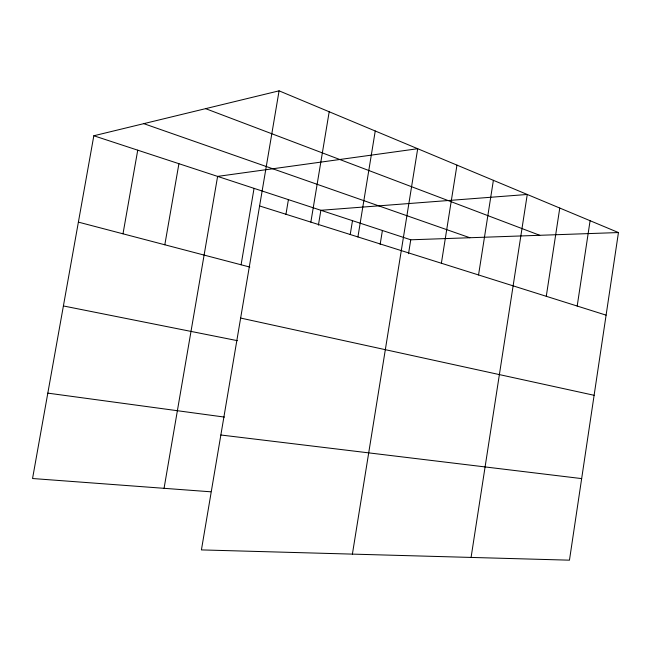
<?xml version="1.0" encoding="UTF-8"?>
<svg xmlns="http://www.w3.org/2000/svg" width="651" height="651" viewBox="0 0 651 651"><rect width="100%" height="100%" fill="white"/><g stroke="black" fill="none" stroke-linecap="round" stroke-linejoin="round"><path stroke-width="0.98" d="M618.45 232.553L569.462 560.169L201.419 549.908L279.076 90.831L618.45 232.553L410.757 239.796L93.825 135.766L32.55 478.518L210.778 491.798M577.193 306.043L590.091 220.713M546.279 296.295L559.77 208.043M471.08 557.427L527.261 194.47L320.87 210.289L318.412 225.14M478.55 274.958L493.385 180.327M441.378 263.24L456.961 165.118M352.394 554.115L417.698 148.721L217.613 176.397L164.06 488.315M408.519 253.727L410.757 239.796M380.151 244.377L382.406 230.495M350.222 234.531L352.492 220.673M357.92 236.94L375.245 130.989M310.852 222.105L329.194 111.76M285.919 214.496L288.409 199.637M241.09 264.786L254.053 188.359M164.817 244.784L178.919 163.694M122.998 233.823L137.735 150.178M93.825 135.766L279.076 90.831M220.86 434.998L581.66 478.599M47.816 393.131L224.432 417.088M63.399 305.954L237.363 340.66M240.642 318.062L594.111 395.295M78.389 222.121L249.805 267.065M259.603 205.96L606.097 315.149M143.773 123.649L469.851 237.737M205.61 108.652L539.76 235.296"/></g></svg>
